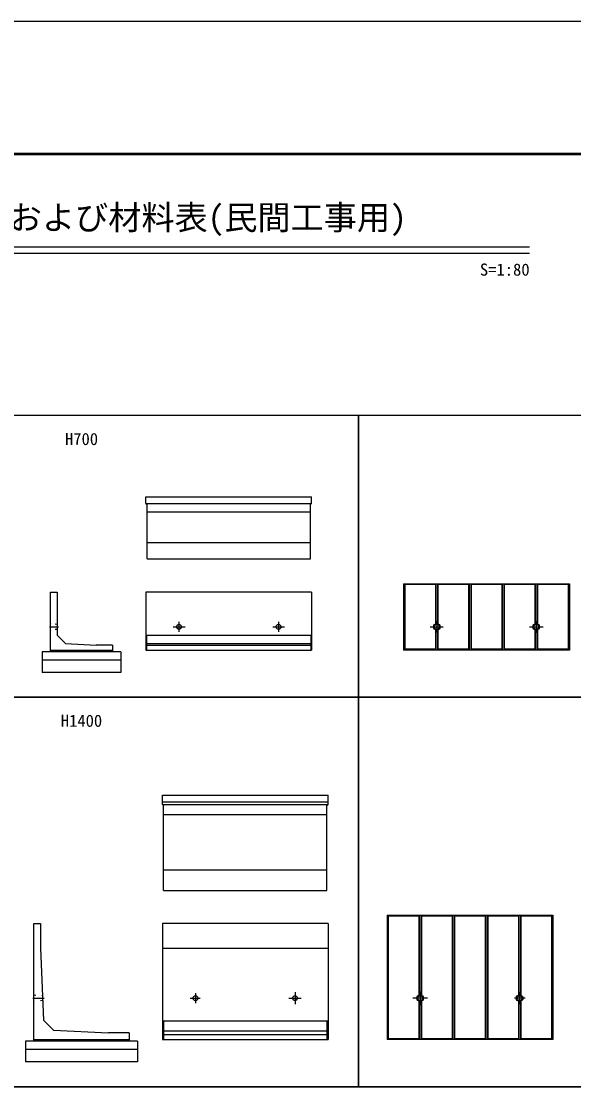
# Model space of a CAD drawing. Units: millimetres, scale not verified. Extents: x -67200 to 67200, y -23760 to 23760.
# Drawn here: x -33548 to -26888, y 10800 to 23760 of the extents above; entities that cross this region are included whole.
import ezdxf
from ezdxf.enums import TextEntityAlignment as Align

# ---------------------------------------------------------------- set-up
doc = ezdxf.new("R2010")
doc.units = ezdxf.units.MM
doc.header["$LTSCALE"] = 80
doc.linetypes.add('CHAIN1', pattern=[8, 5, -1, 1, -1])
doc.linetypes.add('DOTTED', pattern=[1.75, 0.25, -1.5])
for name, color, linetype, lineweight in [('0-0_CENTER', 7, 'CHAIN1', 25), ('0-2_Defpoints', 5, 'Continuous', 25), ('0-4_HYO', 3, 'Continuous', 25), ('0-6_OUTLINE', 1, 'Continuous', 25), ('0-7_OUTLINE2', 4, 'DOTTED', 25), ('0-8_TXT', 7, 'Continuous', 25), ('0-9_WAKU', 3, 'Continuous', 25)]:
    doc.layers.add(name, color=color, linetype=linetype, lineweight=lineweight)
doc.styles.add('ＭＳ ゴシック', font='')
doc.styles.get('ＭＳ ゴシック').set_extended_font_data('MS Gothic')

msp = doc.modelspace()

# ---------------------------------------------------------------- linework, layer by layer
at = {"layer": '0-0_CENTER'}
for p, q in [((-31647.57, 16515.09), (-31647.57, 16394.5)), ((-30447.57, 16515.09), (-30447.57, 16394.5)), ((-28537.57, 16522.51), (-28537.57, 16387.48)), ((-27337.57, 16523.06), (-27337.57, 16381.78)), ((-33210.36, 16455.13), (-33101.18, 16455.13)), ((-31716.36, 16455.13), (-31573.8, 16455.13)), ((-30516.36, 16455.13), (-30373.8, 16455.13)), ((-28616.08, 16455.13), (-28459.43, 16455.13)), ((-27417.52, 16455.13), (-27255.52, 16455.13)), ((-28737.57, 12054.91), (-28737.57, 11891.71)), ((-33411.28, 11975.13), (-33274.41, 11975.13)), ((-31512.36, 11975.13), (-31391.64, 11975.13)), ((-31447.57, 12036.64), (-31447.57, 11913.38)), ((-30321.79, 11975.13), (-30171.5, 11975.13)), ((-30247.57, 12047.82), (-30247.57, 11904.47)), ((-28647.4, 11975.13), (-28826.61, 11975.13)), ((-27469.96, 11975.13), (-27600.37, 11975.13)), ((-27537.57, 12048.65), (-27537.57, 11903.28))]:
    msp.add_line(p, q, dxfattribs=at)
at = {"layer": '0-2_Defpoints'}
msp.add_lwpolyline([(-67200, -23760), (0, -23760), (0, 23760), (-67200, 23760)], close=True, dxfattribs=at)
at = {"layer": '0-4_HYO'}
for points in [[(-36165.07, 15605.13), (-29480.07, 15605.13), (-29480.07, 19005.13), (-36165.07, 19005.13)], [(-29480.07, 15605.13), (-22795.07, 15605.13), (-22795.07, 19005.13), (-29480.07, 19005.13)], [(-36165.07, 10905.13), (-29480.07, 10905.13), (-29480.07, 15605.13), (-36165.07, 15605.13)], [(-29480.07, 10905.13), (-22795.07, 10905.13), (-22795.07, 15605.13), (-29480.07, 15605.13)], [(-33935.07, 5305.13), (-26135.07, 5305.13), (-26135.07, 10905.13), (-33935.07, 10905.13)]]:
    msp.add_lwpolyline(points, close=True, dxfattribs=at)
at = {"layer": '0-6_OUTLINE'}
for p, q in [((-30047.57, 17945.13), (-30047.57, 18025.13)), ((-32047.57, 17945.13), (-30047.57, 17945.13)), ((-32047.57, 17945.13), (-32032.57, 17930.13)), ((-32032.57, 17275.13), (-32032.57, 17930.13)), ((-30062.57, 17930.13), (-30047.57, 17945.13)), ((-30062.57, 17275.13), (-30062.57, 17930.13)), ((-32032.57, 17845.13), (-30062.57, 17845.13)), ((-32032.57, 17475.13), (-30062.57, 17475.13)), ((-32032.57, 17275.13), (-30062.57, 17275.13)), ((-33117.57, 16875.13), (-33117.57, 16355.13)), ((-30047.57, 16875.13), (-32047.57, 16875.13)), ((-32047.57, 16875.13), (-32047.57, 16175.13)), ((-30047.57, 16875.13), (-30047.57, 16175.13)), ((-28937.57, 16975.13), (-26937.57, 16975.13)), ((-28937.57, 16975.13), (-28937.57, 16175.13)), ((-28552.57, 16965.13), (-28547.57, 16975.13)), ((-28552.57, 16965.13), (-28552.57, 16492.21)), ((-28547.57, 16975.13), (-28547.57, 16493.86)), ((-28522.57, 16965.13), (-28527.57, 16975.13)), ((-28527.57, 16975.13), (-28527.57, 16493.86)), ((-28152.57, 16965.13), (-28522.57, 16965.13)), ((-28522.57, 16965.13), (-28522.57, 16492.21)), ((-28152.57, 16965.13), (-28147.57, 16975.13)), ((-28152.57, 16965.13), (-28152.57, 16185.13)), ((-28147.57, 16975.13), (-28147.57, 16175.13)), ((-27752.57, 16965.13), (-27747.57, 16975.13)), ((-27752.57, 16965.13), (-27752.57, 16185.13)), ((-27747.57, 16975.13), (-27747.57, 16175.13)), ((-27352.57, 16965.13), (-27722.57, 16965.13)), ((-27722.57, 16965.13), (-27722.57, 16185.13)), ((-27352.57, 16965.13), (-27347.57, 16975.13)), ((-27352.57, 16965.13), (-27352.57, 16492.21)), ((-27347.57, 16975.13), (-27347.57, 16493.86)), ((-27322.57, 16965.13), (-27327.57, 16975.13)), ((-27327.57, 16975.13), (-27327.57, 16493.86)), ((-26952.57, 16965.13), (-27322.57, 16965.13)), ((-27322.57, 16965.13), (-27322.57, 16492.21)), ((-26952.57, 16965.13), (-26947.57, 16975.13)), ((-26952.57, 16965.13), (-26952.57, 16185.13)), ((-26947.57, 16975.13), (-26947.57, 16175.13)), ((-26937.57, 16975.13), (-26937.57, 16175.13)), ((-33017.57, 16255.13), (-33117.57, 16355.13)), ((-32047.57, 16355.13), (-30047.57, 16355.13)), ((-32037.57, 16345.13), (-32047.57, 16355.13)), ((-32037.57, 16345.13), (-32037.57, 16175.13)), ((-30057.57, 16345.13), (-30047.57, 16355.13)), ((-30057.57, 16345.13), (-30057.57, 16175.13)), ((-28552.57, 16418.05), (-28552.57, 16185.13)), ((-28547.57, 16416.4), (-28547.57, 16175.13)), ((-28527.57, 16416.4), (-28527.57, 16175.13)), ((-28522.57, 16418.05), (-28522.57, 16185.13)), ((-27352.57, 16418.05), (-27352.57, 16185.13)), ((-27347.57, 16416.4), (-27347.57, 16175.13)), ((-27327.57, 16416.4), (-27327.57, 16175.13)), ((-27322.57, 16418.05), (-27322.57, 16185.13)), ((-33017.57, 16255.13), (-32647.57, 16235.13)), ((-32447.57, 16235.13), (-32647.57, 16235.13)), ((-32447.57, 16235.13), (-32447.57, 16155.13)), ((-32037.57, 16255.13), (-30057.57, 16255.13)), ((-32037.57, 16235.13), (-30057.57, 16235.13)), ((-33197.57, 16175.13), (-32447.57, 16175.13)), ((-32347.57, 16155.13), (-32347.57, 15905.13)), ((-32047.57, 16175.13), (-30047.57, 16175.13)), ((-26937.57, 16175.13), (-28937.57, 16175.13)), ((-28927.57, 16175.13), (-28922.57, 16185.13)), ((-28552.57, 16185.13), (-28922.57, 16185.13)), ((-28547.57, 16175.13), (-28552.57, 16185.13)), ((-28522.57, 16185.13), (-28527.57, 16175.13)), ((-28152.57, 16185.13), (-28522.57, 16185.13)), ((-28147.57, 16175.13), (-28152.57, 16185.13)), ((-28127.57, 16175.13), (-28122.57, 16185.13)), ((-27752.57, 16185.13), (-28122.57, 16185.13)), ((-27747.57, 16175.13), (-27752.57, 16185.13)), ((-27727.57, 16175.13), (-27722.57, 16185.13)), ((-27352.57, 16185.13), (-27722.57, 16185.13)), ((-27347.57, 16175.13), (-27352.57, 16185.13)), ((-27322.57, 16185.13), (-27327.57, 16175.13)), ((-26952.57, 16185.13), (-27322.57, 16185.13)), ((-26947.57, 16175.13), (-26952.57, 16185.13)), ((-32347.57, 16055.13), (-33297.57, 16055.13)), ((-32347.57, 15905.13), (-33297.57, 15905.13)), ((-29847.57, 14310.13), (-29847.57, 14425.13)), ((-31847.57, 14345.13), (-29847.57, 14345.13)), ((-31847.57, 14310.13), (-29847.57, 14310.13)), ((-31847.57, 14310.13), (-31832.57, 14295.13)), ((-31832.57, 13275.13), (-31832.57, 14295.13)), ((-29862.57, 14295.13), (-29847.57, 14310.13)), ((-29862.57, 13275.13), (-29862.57, 14295.13)), ((-31832.57, 14190.13), (-29862.57, 14190.13)), ((-31832.57, 13525.13), (-29862.57, 13525.13)), ((-31832.57, 13275.13), (-29862.57, 13275.13)), ((-29137.57, 12975.13), (-29137.57, 11475.13)), ((-29137.57, 12975.13), (-27137.57, 12975.13)), ((-29127.57, 12975.13), (-29127.57, 11475.13)), ((-29122.57, 12965.13), (-29127.57, 12975.13)), ((-28752.57, 12965.13), (-28747.57, 12975.13)), ((-28752.57, 12965.13), (-28752.57, 12012.21)), ((-28747.57, 12975.13), (-28747.57, 12013.86)), ((-28722.57, 12965.13), (-28727.57, 12975.13)), ((-28727.57, 12975.13), (-28727.57, 12013.86)), ((-28352.57, 12965.13), (-28722.57, 12965.13)), ((-28722.57, 12965.13), (-28722.57, 12012.21)), ((-28352.57, 12965.13), (-28347.57, 12975.13)), ((-28352.57, 12965.13), (-28352.57, 11485.13)), ((-28347.57, 12975.13), (-28347.57, 11475.13)), ((-28327.57, 12975.13), (-28327.57, 11475.13)), ((-28322.57, 12965.13), (-28327.57, 12975.13)), ((-27952.57, 12965.13), (-28322.57, 12965.13)), ((-28322.57, 12965.13), (-28322.57, 11485.13)), ((-27952.57, 12965.13), (-27947.57, 12975.13)), ((-27952.57, 12965.13), (-27952.57, 11485.13)), ((-27947.57, 12975.13), (-27947.57, 11475.13)), ((-27927.57, 12975.13), (-27927.57, 11475.13)), ((-27922.57, 12965.13), (-27927.57, 12975.13)), ((-27552.57, 12965.13), (-27922.57, 12965.13)), ((-27922.57, 12965.13), (-27922.57, 11485.13)), ((-27552.57, 12965.13), (-27547.57, 12975.13)), ((-27552.57, 12965.13), (-27552.57, 12012.21)), ((-27547.57, 12975.13), (-27547.57, 12013.86)), ((-27527.57, 12975.13), (-27527.57, 12013.86)), ((-27522.57, 12965.13), (-27522.57, 12012.21)), ((-27152.57, 12965.13), (-27147.57, 12975.13)), ((-27152.57, 12965.13), (-27152.57, 11485.13)), ((-33397.57, 12875.13), (-33317.57, 12875.13)), ((-33397.57, 11455.13), (-33397.57, 12875.13)), ((-33317.57, 12875.13), (-33317.57, 12575.13)), ((-31847.57, 12875.13), (-31847.57, 11475.13)), ((-29847.57, 12875.13), (-31847.57, 12875.13)), ((-29847.57, 12875.13), (-29847.57, 11475.13)), ((-33317.57, 12575.13), (-33282.57, 11710.13)), ((-29847.57, 12575.13), (-31847.57, 12575.13)), ((-28752.57, 11938.05), (-28752.57, 11485.13)), ((-28747.57, 11936.4), (-28747.57, 11475.13)), ((-28727.57, 11936.4), (-28727.57, 11475.13)), ((-28722.57, 11938.05), (-28722.57, 11485.13)), ((-27552.57, 11938.05), (-27552.57, 11485.13)), ((-27547.57, 11936.4), (-27547.57, 11475.13)), ((-27527.57, 11936.4), (-27527.57, 11475.13)), ((-27522.57, 11938.05), (-27522.57, 11485.13)), ((-33162.57, 11590.13), (-33282.57, 11710.13)), ((-31847.57, 11700.13), (-29847.57, 11700.13)), ((-31847.57, 11700.13), (-31832.57, 11685.13)), ((-31832.57, 11685.13), (-31832.57, 11475.13)), ((-29847.57, 11700.13), (-29862.57, 11685.13)), ((-29862.57, 11685.13), (-29862.57, 11475.13)), ((-33162.57, 11590.13), (-32497.57, 11555.13)), ((-32247.57, 11555.13), (-32497.57, 11555.13)), ((-32247.57, 11555.13), (-32247.57, 11455.13)), ((-31832.57, 11580.13), (-29862.57, 11580.13)), ((-31832.57, 11535.13), (-29862.57, 11535.13)), ((-33397.57, 11475.13), (-32247.57, 11475.13)), ((-32147.57, 11455.13), (-32147.57, 11205.13)), ((-31847.57, 11475.13), (-29847.57, 11475.13)), ((-28747.57, 11475.13), (-28752.57, 11485.13)), ((-28722.57, 11485.13), (-28727.57, 11475.13)), ((-28327.57, 11475.13), (-28322.57, 11485.13)), ((-27952.57, 11485.13), (-28322.57, 11485.13)), ((-27947.57, 11475.13), (-27952.57, 11485.13)), ((-27927.57, 11475.13), (-27922.57, 11485.13)), ((-27552.57, 11485.13), (-27922.57, 11485.13)), ((-27547.57, 11475.13), (-27552.57, 11485.13)), ((-27522.57, 11485.13), (-27527.57, 11475.13)), ((-27152.57, 11485.13), (-27522.57, 11485.13)), ((-32147.57, 11355.13), (-33497.57, 11355.13)), ((-32147.57, 11205.13), (-33497.57, 11205.13))]:
    msp.add_line(p, q, dxfattribs=at)
for points in [[(-32047.57, 17945.13), (-32047.57, 18025.13), (-30047.57, 18025.13)], [(-33197.57, 16155.13), (-33197.57, 16875.13), (-33117.57, 16875.13)], [(-28922.57, 16965.13), (-28927.57, 16975.13), (-28927.57, 16175.13)], [(-28552.57, 16965.13), (-28922.57, 16965.13), (-28922.57, 16185.13)], [(-28122.57, 16965.13), (-28127.57, 16975.13), (-28127.57, 16175.13)], [(-27752.57, 16965.13), (-28122.57, 16965.13), (-28122.57, 16185.13)], [(-27722.57, 16965.13), (-27727.57, 16975.13), (-27727.57, 16175.13)], [(-32347.57, 16155.13), (-33297.57, 16155.13), (-33297.57, 15905.13)], [(-31847.57, 14310.13), (-31847.57, 14425.13), (-29847.57, 14425.13)], [(-27137.57, 12975.13), (-27137.57, 11475.13), (-29137.57, 11475.13)], [(-28752.57, 12965.13), (-29122.57, 12965.13), (-29122.57, 11485.13)], [(-27152.57, 12965.13), (-27522.57, 12965.13), (-27527.57, 12975.13)], [(-27147.57, 12975.13), (-27147.57, 11475.13), (-27152.57, 11485.13)], [(-32147.57, 11455.13), (-33497.57, 11455.13), (-33497.57, 11205.13)], [(-28752.57, 11485.13), (-29122.57, 11485.13), (-29127.57, 11475.13)], [(-28347.57, 11475.13), (-28352.57, 11485.13), (-28722.57, 11485.13)]]:
    msp.add_lwpolyline(points, dxfattribs=at)
for centre, radius in [((-31647.57, 16455.13), 30), ((-30447.57, 16455.13), 30), ((-28537.57, 16455.13), 40), ((-28537.57, 16455.13), 30), ((-27337.57, 16455.13), 40), ((-27337.57, 16455.13), 30), ((-31447.57, 11975.13), 30), ((-30247.57, 11975.13), 30), ((-28737.57, 11975.13), 40), ((-28737.57, 11975.13), 30), ((-27537.57, 11975.13), 40), ((-27537.57, 11975.13), 30)]:
    msp.add_circle(centre, radius, dxfattribs=at)
at = {"layer": '0-7_OUTLINE2'}
for p, q in [((-33193.07, 16495.13), (-33197.57, 16499.63)), ((-33122.07, 16485.13), (-33193.07, 16495.13)), ((-33122.07, 16485.13), (-33117.57, 16489.63)), ((-33197.57, 16410.63), (-33193.07, 16415.13)), ((-33122.07, 16425.13), (-33193.07, 16415.13)), ((-33117.57, 16420.63), (-33122.07, 16425.13)), ((-33393.07, 12015.13), (-33397.57, 12019.63)), ((-33397.57, 11930.63), (-33393.07, 11935.13)), ((-33393.07, 12015.13), (-33299.01, 12005.13)), ((-33296.58, 11945.13), (-33393.07, 11935.13)), ((-33299.01, 12005.13), (-33294.69, 12009.63)), ((-33291.9, 11940.63), (-33296.58, 11945.13))]:
    msp.add_line(p, q, dxfattribs=at)
at = {"layer": '0-8_TXT'}
for p, q in [((-39782.98, 21040), (-27417.02, 21040)), ((-39782.98, 20963.2), (-27417.02, 20963.2))]:
    msp.add_line(p, q, dxfattribs=at)
at = {"layer": '0-9_WAKU', "lineweight": 50}
msp.add_lwpolyline([(-65600, -22160), (-1600, -22160), (-1600, 22160), (-65600, 22160)], close=True, dxfattribs=at)

# ---------------------------------------------------------------- texts
at = {"layer": '0-8_TXT', "style": 'ＭＳ ゴシック'}
for s, height, p in [('L型擁壁 底版長 基礎寸法および材料表(民間工事用)', 293.3, (-38300, 21160)), ('S', 146.6, (-28017.02, 20648.78)), ('=', 146.6, (-27917.02, 20648.78)), ('1', 146.6, (-27817.02, 20648.78)), (':', 146.6, (-27717.02, 20648.78)), ('8', 146.6, (-27617.02, 20648.78)), ('0', 146.6, (-27517.02, 20648.78)), ('H700', 146.6, (-33022.57, 18605.13)), ('H1400', 146.6, (-33072.57, 15205.13))]:
    msp.add_text(s, height=height, dxfattribs=at).set_placement(p, align=Align.BOTTOM_LEFT)

doc.saveas('drawing.dxf')
